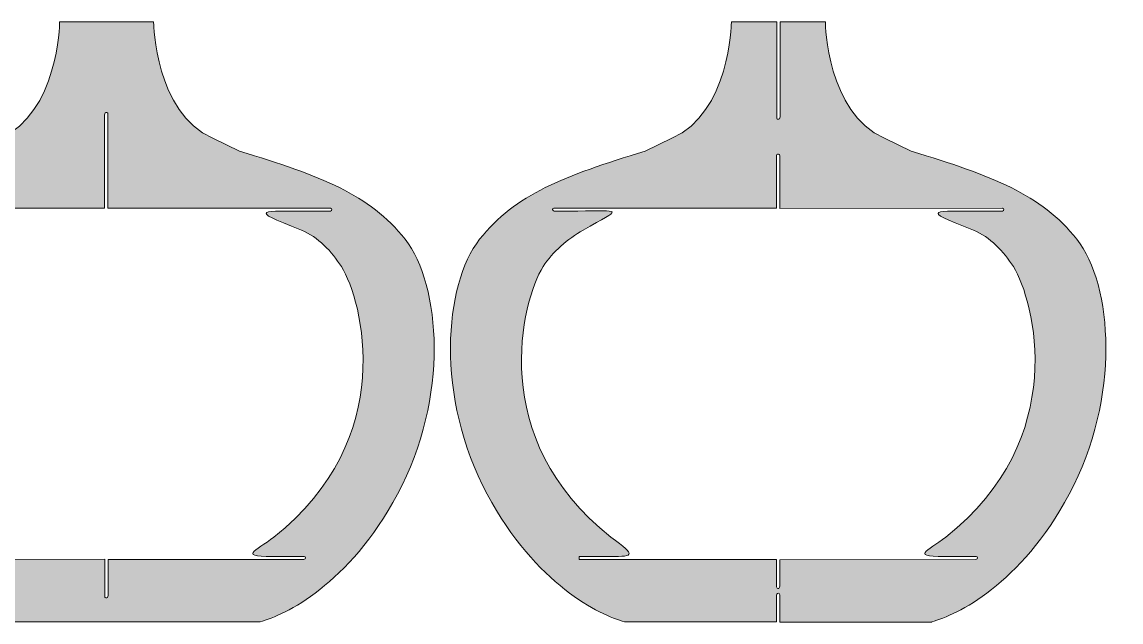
# Model space of a CAD drawing. Header units: inches. Extents: x -0.2 to 23, y 0 to 27.3.
# Drawn here: x 10.47 to 22.96, y 19.75 to 26.58 of the extents above; entities that cross this region are included whole.
import ezdxf

# ---------------------------------------------------------------- set-up
doc = ezdxf.new("R2010")
doc.units = ezdxf.units.IN
doc.header["$MEASUREMENT"] = 0
doc.layers.add('Paper Pumpkin Give Thanks', color=7, linetype='Continuous', lineweight=0)

msp = doc.modelspace()

# ---------------------------------------------------------------- hatches: boundary and pattern name
at = {"layer": 'Paper Pumpkin Give Thanks', "true_color": 0x8dc63f, "transparency": 33554687}
h = msp.add_hatch(color=73, dxfattribs=at)
h.dxf.hatch_style = 2
edge = h.paths.add_edge_path()
edge.add_spline(control_points=[(11.407, 24.461), (11.407, 24.461), (11.407, 25.522), (11.407, 25.522), (11.41, 25.54), (11.413, 25.553), (11.431, 25.55), (11.444, 25.547), (11.443, 25.536), (11.444, 25.522), (11.444, 25.522), (11.444, 24.46), (11.444, 24.46), (11.444, 24.46), (13.975, 24.46), (13.975, 24.46), (13.983, 24.46), (13.989, 24.453), (13.989, 24.446), (13.989, 24.446), (13.989, 24.444), (13.989, 24.444), (13.989, 24.436), (13.982, 24.429), (13.974, 24.429), (13.974, 24.429), (13.704, 24.429), (13.704, 24.429), (13.231, 24.424), (12.986, 24.461), (13.643, 24.213), (13.835, 24.131), (13.989, 23.969), (14.097, 23.796), (14.338, 23.413), (14.75, 21.837), (13.329, 20.721), (13.125, 20.557), (12.879, 20.49), (13.407, 20.499), (13.407, 20.499), (13.674, 20.499), (13.674, 20.499), (13.682, 20.499), (13.689, 20.492), (13.689, 20.483), (13.689, 20.483), (13.689, 20.483), (13.689, 20.483), (13.689, 20.474), (13.682, 20.467), (13.672, 20.467), (13.672, 20.467), (11.446, 20.467), (11.446, 20.467), (11.446, 20.467), (11.446, 20.057), (11.446, 20.057), (11.443, 20.039), (11.44, 20.026), (11.422, 20.029), (11.408, 20.032), (11.41, 20.043), (11.408, 20.057), (11.408, 20.057), (11.408, 20.468), (11.408, 20.468), (11.408, 20.468), (9.167, 20.465), (9.167, 20.465), (9.167, 20.465), (9.167, 20.497), (9.167, 20.497), (9.167, 20.497), (9.449, 20.497), (9.449, 20.497), (9.797, 20.497), (9.828, 20.494), (9.526, 20.719), (8.103, 21.836), (8.515, 23.411), (8.756, 23.794), (8.864, 23.969), (9.037, 24.107), (9.21, 24.211), (9.675, 24.471), (9.644, 24.426), (9.149, 24.428), (9.149, 24.428), (8.881, 24.428), (8.881, 24.428), (8.871, 24.428), (8.864, 24.435), (8.864, 24.444), (8.864, 24.444), (8.864, 24.446), (8.864, 24.446), (8.864, 24.454), (8.871, 24.461), (8.879, 24.461), (8.879, 24.461), (11.407, 24.461), (11.407, 24.461)], knot_values=[0, 0, 0, 0, 1, 1, 1, 2, 2, 2, 3, 3, 3, 4, 4, 4, 5, 5, 5, 6, 6, 6, 7, 7, 7, 8, 8, 8, 9, 9, 9, 10, 10, 10, 11, 11, 11, 12, 12, 12, 13, 13, 13, 14, 14, 14, 15, 15, 15, 16, 16, 16, 17, 17, 17, 18, 18, 18, 19, 19, 19, 20, 20, 20, 21, 21, 21, 22, 22, 22, 23, 23, 23, 24, 24, 24, 25, 25, 25, 26, 26, 26, 27, 27, 27, 28, 28, 28, 29, 29, 29, 30, 30, 30, 31, 31, 31, 32, 32, 32, 33, 33, 33, 34, 34, 34, 34], degree=3, periodic=0)
edge = h.paths.add_edge_path()
edge.add_spline(control_points=[(13.174, 19.756), (13.456, 19.835), (14.182, 20.176), (14.735, 21.208), (15.324, 22.307), (15.228, 23.593), (14.821, 24.107), (14.414, 24.622), (13.865, 24.825), (12.94, 25.111), (12.94, 25.111), (12.635, 25.257), (12.635, 25.257), (11.979, 25.55), (11.964, 26.56), (11.964, 26.567), (11.964, 26.567), (11.964, 26.579), (11.964, 26.579), (11.964, 26.579), (10.896, 26.579), (10.896, 26.579), (10.896, 26.579), (10.896, 26.567), (10.896, 26.567), (10.896, 26.56), (10.879, 25.547), (10.221, 25.256), (10.221, 25.256), (9.917, 25.111), (9.917, 25.111), (8.992, 24.826), (8.443, 24.622), (8.036, 24.107), (7.628, 23.593), (7.532, 22.308), (8.122, 21.208), (8.675, 20.176), (9.401, 19.835), (9.683, 19.756), (9.683, 19.756), (13.174, 19.756), (13.174, 19.756)], knot_values=[0, 0, 0, 0, 1, 1, 1, 2, 2, 2, 3, 3, 3, 4, 4, 4, 5, 5, 5, 6, 6, 6, 7, 7, 7, 8, 8, 8, 9, 9, 9, 10, 10, 10, 11, 11, 11, 12, 12, 12, 13, 13, 13, 14, 14, 14, 14], degree=3, periodic=0)
h = msp.add_hatch(color=73, dxfattribs=at)
h.dxf.hatch_style = 2
edge = h.paths.add_edge_path()
edge.add_spline(control_points=[(19.079, 20.463), (19.079, 20.463), (19.079, 20.164), (19.079, 20.164), (19.076, 20.146), (19.074, 20.133), (19.056, 20.136), (19.04, 20.139), (19.043, 20.15), (19.042, 20.164), (19.042, 20.164), (19.042, 20.464), (19.042, 20.464), (19.042, 20.464), (16.8, 20.467), (16.8, 20.467), (16.8, 20.467), (16.8, 20.499), (16.8, 20.499), (16.8, 20.499), (17.082, 20.499), (17.082, 20.499), (17.431, 20.499), (17.461, 20.496), (17.16, 20.721), (15.736, 21.837), (16.149, 23.413), (16.389, 23.796), (16.497, 23.971), (16.671, 24.108), (16.843, 24.213), (17.307, 24.472), (17.278, 24.428), (16.782, 24.429), (16.782, 24.429), (16.514, 24.429), (16.514, 24.429), (16.504, 24.429), (16.497, 24.436), (16.497, 24.446), (16.497, 24.446), (16.497, 24.447), (16.497, 24.447), (16.497, 24.456), (16.504, 24.463), (16.512, 24.463), (16.512, 24.463), (19.04, 24.46), (19.04, 24.46), (19.04, 24.46), (19.04, 25.049), (19.04, 25.049), (19.043, 25.067), (19.046, 25.079), (19.064, 25.076), (19.079, 25.075), (19.076, 25.063), (19.078, 25.049), (19.078, 25.049), (19.078, 24.457), (19.078, 24.457), (19.078, 24.457), (21.61, 24.46), (21.61, 24.46), (21.618, 24.46), (21.624, 24.453), (21.624, 24.446), (21.624, 24.446), (21.624, 24.444), (21.624, 24.444), (21.624, 24.436), (21.617, 24.429), (21.608, 24.429), (21.608, 24.429), (21.339, 24.429), (21.339, 24.429), (20.865, 24.424), (20.621, 24.461), (21.278, 24.213), (21.469, 24.131), (21.624, 23.969), (21.732, 23.796), (21.972, 23.413), (22.385, 21.837), (20.964, 20.721), (20.76, 20.557), (20.514, 20.49), (21.042, 20.499), (21.042, 20.499), (21.308, 20.499), (21.308, 20.499), (21.317, 20.499), (21.324, 20.492), (21.324, 20.483), (21.324, 20.483), (21.324, 20.483), (21.324, 20.483), (21.324, 20.474), (21.317, 20.467), (21.307, 20.467), (21.307, 20.467), (19.079, 20.463), (19.079, 20.463)], knot_values=[0, 0, 0, 0, 1, 1, 1, 2, 2, 2, 3, 3, 3, 4, 4, 4, 5, 5, 5, 6, 6, 6, 7, 7, 7, 8, 8, 8, 9, 9, 9, 10, 10, 10, 11, 11, 11, 12, 12, 12, 13, 13, 13, 14, 14, 14, 15, 15, 15, 16, 16, 16, 17, 17, 17, 18, 18, 18, 19, 19, 19, 20, 20, 20, 21, 21, 21, 22, 22, 22, 23, 23, 23, 24, 24, 24, 25, 25, 25, 26, 26, 26, 27, 27, 27, 28, 28, 28, 29, 29, 29, 30, 30, 30, 31, 31, 31, 32, 32, 32, 33, 33, 33, 34, 34, 34, 34], degree=3, periodic=0)
edge = h.paths.add_edge_path()
edge.add_spline(control_points=[(20.806, 19.756), (21.088, 19.835), (21.814, 20.176), (22.367, 21.208), (22.956, 22.307), (22.86, 23.593), (22.453, 24.107), (22.046, 24.622), (21.497, 24.825), (20.572, 25.111), (20.572, 25.111), (20.267, 25.257), (20.267, 25.257), (19.611, 25.55), (19.596, 26.56), (19.596, 26.567), (19.596, 26.567), (19.596, 26.579), (19.596, 26.579), (19.596, 26.579), (19.082, 26.579), (19.082, 26.579), (19.082, 26.579), (19.082, 25.5), (19.082, 25.5), (19.079, 25.482), (19.076, 25.469), (19.058, 25.472), (19.043, 25.474), (19.046, 25.486), (19.044, 25.5), (19.044, 25.5), (19.044, 26.579), (19.044, 26.579), (19.044, 26.579), (18.528, 26.579), (18.528, 26.579), (18.528, 26.579), (18.528, 26.567), (18.528, 26.567), (18.528, 26.56), (18.511, 25.547), (17.853, 25.256), (17.853, 25.256), (17.549, 25.111), (17.549, 25.111), (16.624, 24.826), (16.075, 24.622), (15.668, 24.107), (15.26, 23.593), (15.164, 22.308), (15.754, 21.208), (16.307, 20.176), (17.033, 19.835), (17.315, 19.756), (17.315, 19.756), (19.04, 19.756), (19.04, 19.756), (19.04, 19.756), (19.04, 20.054), (19.04, 20.054), (19.042, 20.067), (19.046, 20.082), (19.061, 20.083), (19.078, 20.083), (19.079, 20.064), (19.079, 20.054), (19.079, 20.054), (19.079, 19.754), (19.079, 19.754), (19.079, 19.754), (20.806, 19.754), (20.806, 19.754), (20.806, 19.754), (20.806, 19.756), (20.806, 19.756)], knot_values=[0, 0, 0, 0, 1, 1, 1, 2, 2, 2, 3, 3, 3, 4, 4, 4, 5, 5, 5, 6, 6, 6, 7, 7, 7, 8, 8, 8, 9, 9, 9, 10, 10, 10, 11, 11, 11, 12, 12, 12, 13, 13, 13, 14, 14, 14, 15, 15, 15, 16, 16, 16, 17, 17, 17, 18, 18, 18, 19, 19, 19, 20, 20, 20, 21, 21, 21, 22, 22, 22, 23, 23, 23, 24, 24, 24, 25, 25, 25, 25], degree=3, periodic=0)

# ---------------------------------------------------------------- linework, layer by layer
at = {"layer": 'Paper Pumpkin Give Thanks'}
for points, knots in [([(13.174, 19.756), (13.456, 19.835), (14.182, 20.176), (14.735, 21.208), (15.324, 22.307), (15.228, 23.593), (14.821, 24.107), (14.414, 24.622), (13.865, 24.825), (12.94, 25.111), (12.94, 25.111), (12.635, 25.257), (12.635, 25.257), (11.979, 25.55), (11.964, 26.56), (11.964, 26.567), (11.964, 26.567), (11.964, 26.579), (11.964, 26.579), (11.964, 26.579), (10.896, 26.579), (10.896, 26.579), (10.896, 26.579), (10.896, 26.567), (10.896, 26.567), (10.896, 26.56), (10.879, 25.547), (10.221, 25.256), (10.221, 25.256), (9.917, 25.111), (9.917, 25.111), (8.992, 24.826), (8.443, 24.622), (8.036, 24.107), (7.628, 23.593), (7.532, 22.308), (8.122, 21.208), (8.675, 20.176), (9.401, 19.835), (9.683, 19.756), (9.683, 19.756), (13.174, 19.756), (13.174, 19.756)], [0, 0, 0, 0, 1, 1, 1, 2, 2, 2, 3, 3, 3, 4, 4, 4, 5, 5, 5, 6, 6, 6, 7, 7, 7, 8, 8, 8, 9, 9, 9, 10, 10, 10, 11, 11, 11, 12, 12, 12, 13, 13, 13, 14, 14, 14, 14]), ([(20.806, 19.756), (21.088, 19.835), (21.814, 20.176), (22.367, 21.208), (22.956, 22.307), (22.86, 23.593), (22.453, 24.107), (22.046, 24.622), (21.497, 24.825), (20.572, 25.111), (20.572, 25.111), (20.267, 25.257), (20.267, 25.257), (19.611, 25.55), (19.596, 26.56), (19.596, 26.567), (19.596, 26.567), (19.596, 26.579), (19.596, 26.579), (19.596, 26.579), (19.082, 26.579), (19.082, 26.579), (19.082, 26.579), (19.082, 25.5), (19.082, 25.5), (19.079, 25.482), (19.076, 25.469), (19.058, 25.472), (19.043, 25.474), (19.046, 25.486), (19.044, 25.5), (19.044, 25.5), (19.044, 26.579), (19.044, 26.579), (19.044, 26.579), (18.528, 26.579), (18.528, 26.579), (18.528, 26.579), (18.528, 26.567), (18.528, 26.567), (18.528, 26.56), (18.511, 25.547), (17.853, 25.256), (17.853, 25.256), (17.549, 25.111), (17.549, 25.111), (16.624, 24.826), (16.075, 24.622), (15.668, 24.107), (15.26, 23.593), (15.164, 22.308), (15.754, 21.208), (16.307, 20.176), (17.033, 19.835), (17.315, 19.756), (17.315, 19.756), (19.04, 19.756), (19.04, 19.756), (19.04, 19.756), (19.04, 20.054), (19.04, 20.054), (19.042, 20.067), (19.046, 20.082), (19.061, 20.083), (19.078, 20.083), (19.079, 20.064), (19.079, 20.054), (19.079, 20.054), (19.079, 19.754), (19.079, 19.754), (19.079, 19.754), (20.806, 19.754), (20.806, 19.754), (20.806, 19.754), (20.806, 19.756), (20.806, 19.756)], [0, 0, 0, 0, 1, 1, 1, 2, 2, 2, 3, 3, 3, 4, 4, 4, 5, 5, 5, 6, 6, 6, 7, 7, 7, 8, 8, 8, 9, 9, 9, 10, 10, 10, 11, 11, 11, 12, 12, 12, 13, 13, 13, 14, 14, 14, 15, 15, 15, 16, 16, 16, 17, 17, 17, 18, 18, 18, 19, 19, 19, 20, 20, 20, 21, 21, 21, 22, 22, 22, 23, 23, 23, 24, 24, 24, 25, 25, 25, 25]), ([(11.407, 24.461), (11.407, 24.461), (11.407, 25.522), (11.407, 25.522), (11.41, 25.54), (11.413, 25.553), (11.431, 25.55), (11.444, 25.547), (11.443, 25.536), (11.444, 25.522), (11.444, 25.522), (11.444, 24.46), (11.444, 24.46), (11.444, 24.46), (13.975, 24.46), (13.975, 24.46), (13.983, 24.46), (13.989, 24.453), (13.989, 24.446), (13.989, 24.446), (13.989, 24.444), (13.989, 24.444), (13.989, 24.436), (13.982, 24.429), (13.974, 24.429), (13.974, 24.429), (13.704, 24.429), (13.704, 24.429), (13.231, 24.424), (12.986, 24.461), (13.643, 24.213), (13.835, 24.131), (13.989, 23.969), (14.097, 23.796), (14.338, 23.413), (14.75, 21.837), (13.329, 20.721), (13.125, 20.557), (12.879, 20.49), (13.407, 20.499), (13.407, 20.499), (13.674, 20.499), (13.674, 20.499), (13.682, 20.499), (13.689, 20.492), (13.689, 20.483), (13.689, 20.483), (13.689, 20.483), (13.689, 20.483), (13.689, 20.474), (13.682, 20.467), (13.672, 20.467), (13.672, 20.467), (11.446, 20.467), (11.446, 20.467), (11.446, 20.467), (11.446, 20.057), (11.446, 20.057), (11.443, 20.039), (11.44, 20.026), (11.422, 20.029), (11.408, 20.032), (11.41, 20.043), (11.408, 20.057), (11.408, 20.057), (11.408, 20.468), (11.408, 20.468), (11.408, 20.468), (9.167, 20.465), (9.167, 20.465), (9.167, 20.465), (9.167, 20.497), (9.167, 20.497), (9.167, 20.497), (9.449, 20.497), (9.449, 20.497), (9.797, 20.497), (9.828, 20.494), (9.526, 20.719), (8.103, 21.836), (8.515, 23.411), (8.756, 23.794), (8.864, 23.969), (9.037, 24.107), (9.21, 24.211), (9.675, 24.471), (9.644, 24.426), (9.149, 24.428), (9.149, 24.428), (8.881, 24.428), (8.881, 24.428), (8.871, 24.428), (8.864, 24.435), (8.864, 24.444), (8.864, 24.444), (8.864, 24.446), (8.864, 24.446), (8.864, 24.454), (8.871, 24.461), (8.879, 24.461), (8.879, 24.461), (11.407, 24.461), (11.407, 24.461)], [0, 0, 0, 0, 1, 1, 1, 2, 2, 2, 3, 3, 3, 4, 4, 4, 5, 5, 5, 6, 6, 6, 7, 7, 7, 8, 8, 8, 9, 9, 9, 10, 10, 10, 11, 11, 11, 12, 12, 12, 13, 13, 13, 14, 14, 14, 15, 15, 15, 16, 16, 16, 17, 17, 17, 18, 18, 18, 19, 19, 19, 20, 20, 20, 21, 21, 21, 22, 22, 22, 23, 23, 23, 24, 24, 24, 25, 25, 25, 26, 26, 26, 27, 27, 27, 28, 28, 28, 29, 29, 29, 30, 30, 30, 31, 31, 31, 32, 32, 32, 33, 33, 33, 34, 34, 34, 34]), ([(19.079, 20.463), (19.079, 20.463), (19.079, 20.164), (19.079, 20.164), (19.076, 20.146), (19.074, 20.133), (19.056, 20.136), (19.04, 20.139), (19.043, 20.15), (19.042, 20.164), (19.042, 20.164), (19.042, 20.464), (19.042, 20.464), (19.042, 20.464), (16.8, 20.467), (16.8, 20.467), (16.8, 20.467), (16.8, 20.499), (16.8, 20.499), (16.8, 20.499), (17.082, 20.499), (17.082, 20.499), (17.431, 20.499), (17.461, 20.496), (17.16, 20.721), (15.736, 21.837), (16.149, 23.413), (16.389, 23.796), (16.497, 23.971), (16.671, 24.108), (16.843, 24.213), (17.307, 24.472), (17.278, 24.428), (16.782, 24.429), (16.782, 24.429), (16.514, 24.429), (16.514, 24.429), (16.504, 24.429), (16.497, 24.436), (16.497, 24.446), (16.497, 24.446), (16.497, 24.447), (16.497, 24.447), (16.497, 24.456), (16.504, 24.463), (16.512, 24.463), (16.512, 24.463), (19.04, 24.46), (19.04, 24.46), (19.04, 24.46), (19.04, 25.049), (19.04, 25.049), (19.043, 25.067), (19.046, 25.079), (19.064, 25.076), (19.079, 25.075), (19.076, 25.063), (19.078, 25.049), (19.078, 25.049), (19.078, 24.457), (19.078, 24.457), (19.078, 24.457), (21.61, 24.46), (21.61, 24.46), (21.618, 24.46), (21.624, 24.453), (21.624, 24.446), (21.624, 24.446), (21.624, 24.444), (21.624, 24.444), (21.624, 24.436), (21.617, 24.429), (21.608, 24.429), (21.608, 24.429), (21.339, 24.429), (21.339, 24.429), (20.865, 24.424), (20.621, 24.461), (21.278, 24.213), (21.469, 24.131), (21.624, 23.969), (21.732, 23.796), (21.972, 23.413), (22.385, 21.837), (20.964, 20.721), (20.76, 20.557), (20.514, 20.49), (21.042, 20.499), (21.042, 20.499), (21.308, 20.499), (21.308, 20.499), (21.317, 20.499), (21.324, 20.492), (21.324, 20.483), (21.324, 20.483), (21.324, 20.483), (21.324, 20.483), (21.324, 20.474), (21.317, 20.467), (21.307, 20.467), (21.307, 20.467), (19.079, 20.463), (19.079, 20.463)], [0, 0, 0, 0, 1, 1, 1, 2, 2, 2, 3, 3, 3, 4, 4, 4, 5, 5, 5, 6, 6, 6, 7, 7, 7, 8, 8, 8, 9, 9, 9, 10, 10, 10, 11, 11, 11, 12, 12, 12, 13, 13, 13, 14, 14, 14, 15, 15, 15, 16, 16, 16, 17, 17, 17, 18, 18, 18, 19, 19, 19, 20, 20, 20, 21, 21, 21, 22, 22, 22, 23, 23, 23, 24, 24, 24, 25, 25, 25, 26, 26, 26, 27, 27, 27, 28, 28, 28, 29, 29, 29, 30, 30, 30, 31, 31, 31, 32, 32, 32, 33, 33, 33, 34, 34, 34, 34])]:
    msp.add_open_spline(points, degree=3, knots=knots, dxfattribs=at)

doc.saveas('drawing.dxf')
